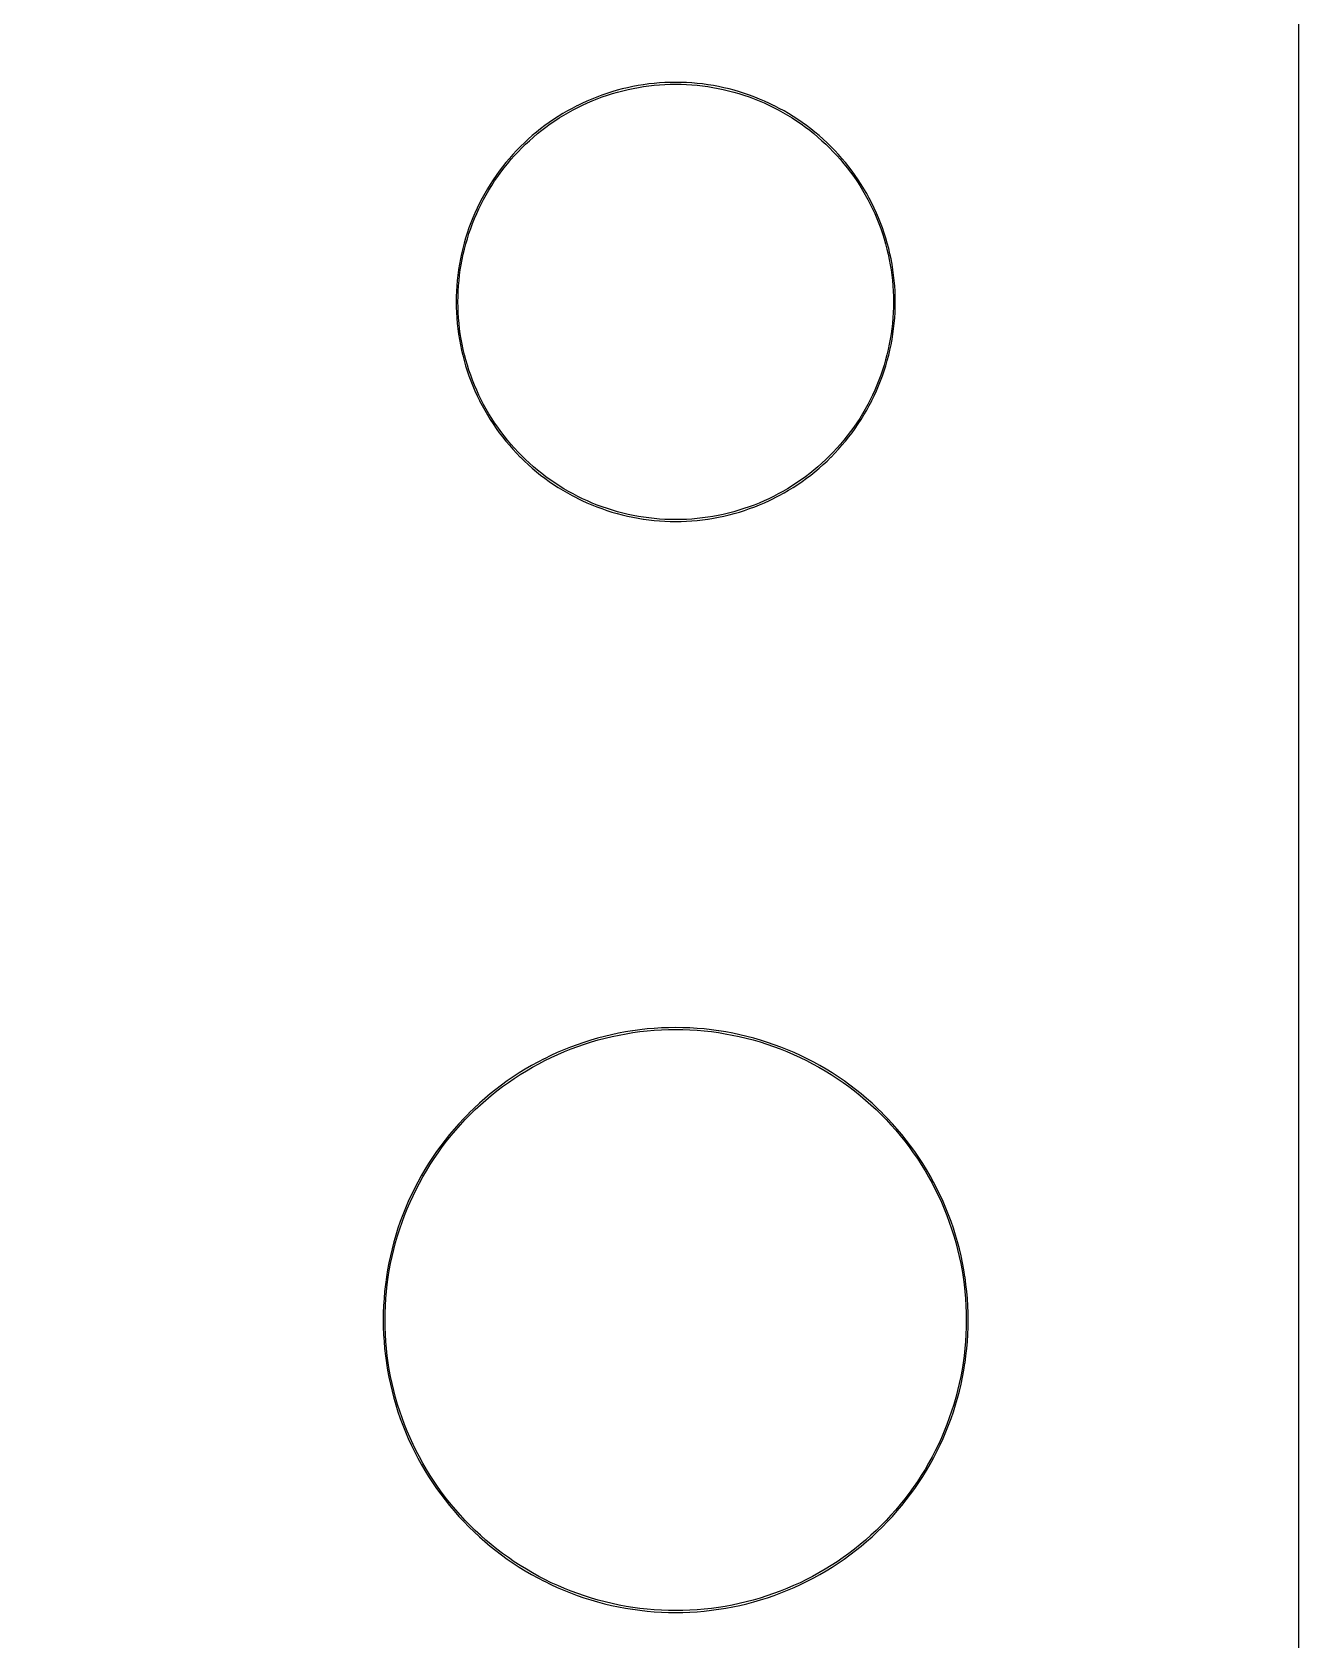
# Model space of a CAD drawing. Extents: x 1 to 62, y 0 to 129.
# Drawn here: x 44.51 to 61.89, y 15.82 to 37.88 of the extents above; entities that cross this region are included whole.
import ezdxf

# ---------------------------------------------------------------- set-up
doc = ezdxf.new("R2010")
doc.units = 0

msp = doc.modelspace()

# ---------------------------------------------------------------- linework, layer by layer
at = {"color": 5, "true_color": 0x0000ff}
msp.add_polyline3d([(61.88989, 0.3175, 0), (61.88989, 128.81762, 0), (1.27, 128.81762, 0), (1.27, 0.3175, 0), (61.88989, 0.3175, 0)], close=True, dxfattribs=at)
at = {"color": 34, "true_color": 0x008000}
for points in [[(1.27, 0.3175, 0), (61.88989, 0.3175, 0), (61.88989, 128.81762, 0), (1.27, 128.81762, 0), (1.27, 0.3175, 0)], [(53.26634, 37.18915, 0), (53.19268, 37.18661, 0), (53.11927, 37.18204, 0), (53.04586, 37.17569, 0), (52.97271, 37.16756, 0), (52.89981, 37.15766, 0), (52.89589, 37.15703, 0), (52.82324, 37.14535, 0), (52.75085, 37.13189, 0), (52.67872, 37.11665, 0), (52.60709, 37.09962, 0), (52.53597, 37.08083, 0), (52.4651, 37.06026, 0), (52.395, 37.03816, 0), (52.3254, 37.01429, 0), (52.25632, 36.98863, 0), (52.18799, 36.9612, 0), (52.12043, 36.93224, 0), (52.05337, 36.90151, 0), (51.98733, 36.86925, 0), (51.98379, 36.86745, 0), (51.91826, 36.83341, 0), (51.85374, 36.79811, 0), (51.79024, 36.76102, 0), (51.7275, 36.72241, 0), (51.66578, 36.68202, 0), (51.60508, 36.64036, 0), (51.54539, 36.59745, 0), (51.48671, 36.55274, 0), (51.42931, 36.50677, 0), (51.37292, 36.45926, 0), (51.3178, 36.4105, 0), (51.26395, 36.36046, 0), (51.21112, 36.30916, 0), (51.20831, 36.30635, 0), (51.157, 36.25351, 0), (51.10697, 36.19966, 0), (51.0582, 36.14455, 0), (51.0107, 36.08816, 0), (50.96473, 36.03076, 0), (50.92002, 35.97208, 0), (50.8771, 35.91239, 0), (50.83544, 35.85169, 0), (50.79505, 35.78996, 0), (50.75645, 35.72723, 0), (50.71936, 35.66373, 0), (50.68406, 35.59921, 0), (50.65002, 35.53367, 0), (50.64822, 35.53014, 0), (50.61596, 35.4641, 0), (50.58522, 35.39703, 0), (50.55627, 35.32947, 0), (50.52884, 35.26115, 0), (50.50318, 35.19206, 0), (50.47931, 35.12247, 0), (50.45721, 35.05236, 0), (50.43663, 34.98149, 0), (50.41784, 34.91038, 0), (50.40082, 34.83874, 0), (50.38558, 34.76661, 0), (50.37212, 34.69422, 0), (50.36043, 34.62158, 0), (50.35981, 34.61766, 0), (50.34991, 34.54475, 0), (50.34178, 34.47161, 0), (50.33543, 34.3982, 0), (50.33086, 34.32479, 0), (50.32832, 34.25113, 0), (50.3273, 34.17747, 0), (50.32832, 34.10381, 0), (50.33086, 34.03015, 0), (50.33543, 33.95675, 0), (50.34178, 33.88333, 0), (50.34991, 33.81019, 0), (50.35981, 33.73729, 0), (50.36043, 33.73337, 0), (50.37212, 33.66072, 0), (50.38558, 33.58833, 0), (50.40082, 33.5162, 0), (50.41784, 33.44457, 0), (50.43663, 33.37345, 0), (50.45721, 33.30258, 0), (50.47931, 33.23248, 0), (50.50318, 33.16288, 0), (50.52884, 33.09379, 0), (50.55627, 33.02547, 0), (50.58522, 32.9579, 0), (50.61596, 32.89085, 0), (50.64822, 32.82481, 0), (50.65002, 32.82127, 0), (50.68406, 32.75574, 0), (50.71936, 32.69122, 0), (50.75645, 32.62771, 0), (50.79505, 32.56498, 0), (50.83544, 32.50325, 0), (50.8771, 32.44254, 0), (50.92002, 32.38286, 0), (50.96473, 32.32419, 0), (51.0107, 32.26679, 0), (51.0582, 32.2104, 0), (51.10697, 32.15527, 0), (51.157, 32.10143, 0), (51.20831, 32.0486, 0), (51.21112, 32.04578, 0), (51.26395, 31.99448, 0), (51.3178, 31.94444, 0), (51.37292, 31.89568, 0), (51.42931, 31.84818, 0), (51.48671, 31.8022, 0), (51.54539, 31.7575, 0), (51.60508, 31.71457, 0), (51.66578, 31.67292, 0), (51.7275, 31.63253, 0), (51.79024, 31.59392, 0), (51.85374, 31.55684, 0), (51.91826, 31.52153, 0), (51.98379, 31.4875, 0), (51.98733, 31.48569, 0), (52.05337, 31.45344, 0), (52.12043, 31.4227, 0), (52.18799, 31.39375, 0), (52.25632, 31.36631, 0), (52.3254, 31.34066, 0), (52.395, 31.31678, 0), (52.4651, 31.29469, 0), (52.53597, 31.27411, 0), (52.60709, 31.25532, 0), (52.67872, 31.2383, 0), (52.75085, 31.22306, 0), (52.82324, 31.2096, 0), (52.89589, 31.19791, 0), (52.89981, 31.19729, 0), (52.97271, 31.18739, 0), (53.04586, 31.17926, 0), (53.11927, 31.17291, 0), (53.19268, 31.16834, 0), (53.26634, 31.1658, 0), (53.34, 31.16478, 0), (53.41366, 31.1658, 0), (53.48732, 31.16834, 0), (53.56072, 31.17291, 0), (53.63413, 31.17926, 0), (53.70728, 31.18739, 0), (53.78018, 31.19729, 0), (53.7841, 31.19791, 0), (53.85675, 31.2096, 0), (53.92914, 31.22306, 0), (54.00127, 31.2383, 0), (54.0729, 31.25532, 0), (54.14402, 31.27411, 0), (54.21489, 31.29469, 0), (54.28499, 31.31678, 0), (54.35459, 31.34066, 0), (54.42367, 31.36631, 0), (54.492, 31.39375, 0), (54.55956, 31.4227, 0), (54.62662, 31.45344, 0), (54.69266, 31.48569, 0), (54.6962, 31.4875, 0), (54.76173, 31.52153, 0), (54.82625, 31.55684, 0), (54.88975, 31.59392, 0), (54.95249, 31.63253, 0), (55.01421, 31.67292, 0), (55.07491, 31.71457, 0), (55.1346, 31.7575, 0), (55.19328, 31.8022, 0), (55.25068, 31.84818, 0), (55.30707, 31.89568, 0), (55.36219, 31.94444, 0), (55.41604, 31.99448, 0), (55.46887, 32.04578, 0), (55.47168, 32.0486, 0), (55.52299, 32.10143, 0), (55.57302, 32.15527, 0), (55.62179, 32.2104, 0), (55.66929, 32.26679, 0), (55.71526, 32.32419, 0), (55.75997, 32.38286, 0), (55.80289, 32.44254, 0), (55.84455, 32.50325, 0), (55.88494, 32.56498, 0), (55.92354, 32.62771, 0), (55.96063, 32.69122, 0), (55.99593, 32.75574, 0), (56.02997, 32.82127, 0), (56.03177, 32.82481, 0), (56.06403, 32.89085, 0), (56.09477, 32.9579, 0), (56.12372, 33.02547, 0), (56.15115, 33.09379, 0), (56.17681, 33.16288, 0), (56.20068, 33.23248, 0), (56.22278, 33.30258, 0), (56.24336, 33.37345, 0), (56.26215, 33.44457, 0), (56.27917, 33.5162, 0), (56.29441, 33.58833, 0), (56.30787, 33.66072, 0), (56.31956, 33.73337, 0), (56.32018, 33.73729, 0), (56.33008, 33.81019, 0), (56.33821, 33.88333, 0), (56.34456, 33.95675, 0), (56.34913, 34.03015, 0), (56.35167, 34.10381, 0), (56.35269, 34.17747, 0), (56.35167, 34.25113, 0), (56.34913, 34.32479, 0), (56.34456, 34.3982, 0), (56.33821, 34.47161, 0), (56.33008, 34.54475, 0), (56.32018, 34.61766, 0), (56.31956, 34.62158, 0), (56.30787, 34.69422, 0), (56.29441, 34.76661, 0), (56.27917, 34.83874, 0), (56.26215, 34.91038, 0), (56.24336, 34.98149, 0), (56.22278, 35.05236, 0), (56.20068, 35.12247, 0), (56.17681, 35.19206, 0), (56.15115, 35.26115, 0), (56.12372, 35.32947, 0), (56.09477, 35.39703, 0), (56.06403, 35.4641, 0), (56.03177, 35.53014, 0), (56.02997, 35.53367, 0), (55.99593, 35.59921, 0), (55.96063, 35.66373, 0), (55.92354, 35.72723, 0), (55.88494, 35.78996, 0), (55.84455, 35.85169, 0), (55.80289, 35.91239, 0), (55.75997, 35.97208, 0), (55.71526, 36.03076, 0), (55.66929, 36.08816, 0), (55.62179, 36.14455, 0), (55.57302, 36.19966, 0), (55.52299, 36.25351, 0), (55.47168, 36.30635, 0), (55.46887, 36.30916, 0), (55.41604, 36.36046, 0), (55.36219, 36.4105, 0), (55.30707, 36.45926, 0), (55.25068, 36.50677, 0), (55.19328, 36.55274, 0), (55.1346, 36.59745, 0), (55.07491, 36.64036, 0), (55.01421, 36.68202, 0), (54.95249, 36.72241, 0), (54.88975, 36.76102, 0), (54.82625, 36.79811, 0), (54.76173, 36.83341, 0), (54.6962, 36.86745, 0), (54.69266, 36.86925, 0), (54.62662, 36.90151, 0), (54.55956, 36.93224, 0), (54.492, 36.9612, 0), (54.42367, 36.98863, 0), (54.35459, 37.01429, 0), (54.28499, 37.03816, 0), (54.21489, 37.06026, 0), (54.14402, 37.08083, 0), (54.0729, 37.09962, 0), (54.00127, 37.11665, 0), (53.92914, 37.13189, 0), (53.85675, 37.14535, 0), (53.7841, 37.15703, 0), (53.78018, 37.15766, 0), (53.70728, 37.16756, 0), (53.63413, 37.17569, 0), (53.56072, 37.18204, 0), (53.48732, 37.18661, 0), (53.41366, 37.18915, 0), (53.34, 37.19017, 0), (53.26634, 37.18915, 0)], [(53.48732, 31.19374, 0), (53.41366, 31.1912, 0), (53.34, 31.19018, 0), (53.26634, 31.1912, 0), (53.19268, 31.19374, 0), (53.11927, 31.19831, 0), (53.04586, 31.20466, 0), (52.97271, 31.21279, 0), (52.90028, 31.22263, 0), (52.83109, 31.23375, 0), (52.7587, 31.24722, 0), (52.68657, 31.26246, 0), (52.61494, 31.27947, 0), (52.54382, 31.29827, 0), (52.47295, 31.31884, 0), (52.40285, 31.34094, 0), (52.33325, 31.36482, 0), (52.26417, 31.39047, 0), (52.19584, 31.4179, 0), (52.12828, 31.44686, 0), (52.06122, 31.47759, 0), (51.99642, 31.50924, 0), (51.93319, 31.54208, 0), (51.86867, 31.57739, 0), (51.80517, 31.61447, 0), (51.74243, 31.65308, 0), (51.68071, 31.69347, 0), (51.62001, 31.73512, 0), (51.56032, 31.77805, 0), (51.50164, 31.82275, 0), (51.44424, 31.86873, 0), (51.38785, 31.91623, 0), (51.33273, 31.96499, 0), (51.27888, 32.01503, 0), (51.22764, 32.06478, 0), (51.17755, 32.11636, 0), (51.12752, 32.1702, 0), (51.07875, 32.22533, 0), (51.03125, 32.28172, 0), (50.98528, 32.33912, 0), (50.94057, 32.39779, 0), (50.89765, 32.45747, 0), (50.85599, 32.51818, 0), (50.8156, 32.57991, 0), (50.777, 32.64265, 0), (50.73991, 32.70615, 0), (50.70461, 32.77067, 0), (50.67168, 32.83406, 0), (50.64012, 32.8987, 0), (50.60938, 32.96575, 0), (50.58043, 33.03332, 0), (50.55299, 33.10164, 0), (50.52734, 33.17073, 0), (50.50346, 33.24033, 0), (50.48137, 33.31042, 0), (50.46079, 33.3813, 0), (50.442, 33.45241, 0), (50.42498, 33.52405, 0), (50.40974, 33.59617, 0), (50.39628, 33.66857, 0), (50.38514, 33.73778, 0), (50.37531, 33.81019, 0), (50.36718, 33.88333, 0), (50.36083, 33.95675, 0), (50.35626, 34.03015, 0), (50.35372, 34.10381, 0), (50.3527, 34.17747, 0), (50.35372, 34.25113, 0), (50.35626, 34.32479, 0), (50.36083, 34.3982, 0), (50.36718, 34.47161, 0), (50.37531, 34.54475, 0), (50.38513, 34.6171, 0), (50.39628, 34.68636, 0), (50.40974, 34.75876, 0), (50.42498, 34.8309, 0), (50.442, 34.90253, 0), (50.46079, 34.97365, 0), (50.48137, 35.04451, 0), (50.50346, 35.11462, 0), (50.52734, 35.18421, 0), (50.55299, 35.2533, 0), (50.58043, 35.32163, 0), (50.60938, 35.38919, 0), (50.64012, 35.45624, 0), (50.67168, 35.52088, 0), (50.70461, 35.58428, 0), (50.73991, 35.6488, 0), (50.777, 35.7123, 0), (50.8156, 35.77503, 0), (50.85599, 35.83676, 0), (50.89765, 35.89746, 0), (50.94057, 35.95715, 0), (50.98528, 36.01583, 0), (51.03125, 36.07323, 0), (51.07875, 36.12962, 0), (51.12752, 36.18474, 0), (51.17755, 36.23858, 0), (51.22748, 36.28999, 0), (51.27888, 36.33991, 0), (51.33273, 36.38995, 0), (51.38785, 36.43872, 0), (51.44424, 36.48622, 0), (51.50164, 36.53219, 0), (51.56032, 36.5769, 0), (51.62001, 36.61981, 0), (51.68071, 36.66147, 0), (51.74243, 36.70186, 0), (51.80517, 36.74047, 0), (51.86867, 36.77756, 0), (51.93319, 36.81286, 0), (51.99611, 36.84555, 0), (52.06122, 36.87735, 0), (52.12828, 36.90809, 0), (52.19584, 36.93704, 0), (52.26417, 36.96447, 0), (52.33325, 36.99013, 0), (52.40285, 37.014, 0), (52.47295, 37.03609, 0), (52.54382, 37.05668, 0), (52.61494, 37.07547, 0), (52.68657, 37.09249, 0), (52.7587, 37.10772, 0), (52.83109, 37.12119, 0), (52.8999, 37.13226, 0), (52.97271, 37.14215, 0), (53.04586, 37.15029, 0), (53.11927, 37.15664, 0), (53.19268, 37.1612, 0), (53.26634, 37.16375, 0), (53.34, 37.16476, 0), (53.41366, 37.16375, 0), (53.48732, 37.1612, 0), (53.56072, 37.15664, 0), (53.63413, 37.15029, 0), (53.70728, 37.14215, 0), (53.78009, 37.13226, 0), (53.8489, 37.12119, 0), (53.92129, 37.10772, 0), (53.99342, 37.09249, 0), (54.06505, 37.07547, 0), (54.13617, 37.05668, 0), (54.20704, 37.03609, 0), (54.27714, 37.014, 0), (54.34674, 36.99013, 0), (54.41582, 36.96447, 0), (54.48415, 36.93704, 0), (54.55171, 36.90809, 0), (54.61877, 36.87735, 0), (54.68388, 36.84555, 0), (54.7468, 36.81286, 0), (54.81132, 36.77756, 0), (54.87482, 36.74047, 0), (54.93756, 36.70186, 0), (54.99928, 36.66147, 0), (55.05998, 36.61981, 0), (55.11967, 36.5769, 0), (55.17835, 36.53219, 0), (55.23575, 36.48622, 0), (55.29214, 36.43872, 0), (55.34726, 36.38995, 0), (55.40111, 36.33991, 0), (55.45251, 36.28999, 0), (55.50244, 36.23858, 0), (55.55247, 36.18474, 0), (55.60124, 36.12962, 0), (55.64874, 36.07323, 0), (55.69471, 36.01583, 0), (55.73942, 35.95715, 0), (55.78234, 35.89746, 0), (55.824, 35.83676, 0), (55.86439, 35.77503, 0), (55.90299, 35.7123, 0), (55.94008, 35.6488, 0), (55.97538, 35.58428, 0), (56.00831, 35.52088, 0), (56.03987, 35.45624, 0), (56.07061, 35.38919, 0), (56.09956, 35.32163, 0), (56.127, 35.2533, 0), (56.15265, 35.18421, 0), (56.17653, 35.11462, 0), (56.19862, 35.04451, 0), (56.2192, 34.97365, 0), (56.23799, 34.90253, 0), (56.25501, 34.8309, 0), (56.27025, 34.75876, 0), (56.28371, 34.68636, 0), (56.29486, 34.6171, 0), (56.30468, 34.54475, 0), (56.31281, 34.47161, 0), (56.31916, 34.3982, 0), (56.32373, 34.32479, 0), (56.32627, 34.25113, 0), (56.32729, 34.17747, 0), (56.32627, 34.10381, 0), (56.32373, 34.03015, 0), (56.31916, 33.95675, 0), (56.31281, 33.88333, 0), (56.30468, 33.81019, 0), (56.29485, 33.73778, 0), (56.28371, 33.66857, 0), (56.27025, 33.59617, 0), (56.25501, 33.52405, 0), (56.23799, 33.45241, 0), (56.2192, 33.3813, 0), (56.19862, 33.31042, 0), (56.17653, 33.24033, 0), (56.15265, 33.17073, 0), (56.127, 33.10164, 0), (56.09956, 33.03332, 0), (56.07061, 32.96575, 0), (56.03987, 32.8987, 0), (56.00831, 32.83406, 0), (55.97538, 32.77067, 0), (55.94008, 32.70615, 0), (55.90299, 32.64265, 0), (55.86439, 32.57991, 0), (55.824, 32.51818, 0), (55.78234, 32.45747, 0), (55.73942, 32.39779, 0), (55.69471, 32.33912, 0), (55.64874, 32.28172, 0), (55.60124, 32.22533, 0), (55.55247, 32.1702, 0), (55.50244, 32.11636, 0), (55.45235, 32.06478, 0), (55.40111, 32.01503, 0), (55.34726, 31.96499, 0), (55.29214, 31.91623, 0), (55.23575, 31.86873, 0), (55.17835, 31.82275, 0), (55.11967, 31.77805, 0), (55.05998, 31.73512, 0), (54.99928, 31.69347, 0), (54.93756, 31.65308, 0), (54.87482, 31.61447, 0), (54.81132, 31.57739, 0), (54.7468, 31.54208, 0), (54.68357, 31.50924, 0), (54.61877, 31.47759, 0), (54.55171, 31.44686, 0), (54.48415, 31.4179, 0), (54.41582, 31.39047, 0), (54.34674, 31.36482, 0), (54.27714, 31.34094, 0), (54.20704, 31.31884, 0), (54.13617, 31.29827, 0), (54.06505, 31.27947, 0), (53.99342, 31.26246, 0), (53.92129, 31.24722, 0), (53.8489, 31.23375, 0), (53.77971, 31.22263, 0), (53.70728, 31.21279, 0), (53.63413, 31.20466, 0), (53.56072, 31.19831, 0), (53.48732, 31.19374, 0)], [(53.24195, 24.2189, 0), (53.14365, 24.21534, 0), (53.04586, 24.20924, 0), (52.94782, 24.20086, 0), (52.85028, 24.19019, 0), (52.753, 24.17699, 0), (52.74908, 24.17636, 0), (52.6523, 24.16062, 0), (52.55578, 24.14258, 0), (52.45977, 24.12226, 0), (52.36427, 24.09966, 0), (52.26927, 24.07476, 0), (52.17504, 24.04733, 0), (52.08131, 24.01761, 0), (51.9886, 23.98561, 0), (51.8964, 23.95157, 0), (51.80547, 23.915, 0), (51.71504, 23.87639, 0), (51.62589, 23.8355, 0), (51.53775, 23.79232, 0), (51.53421, 23.79051, 0), (51.44683, 23.7453, 0), (51.36098, 23.69806, 0), (51.27615, 23.64878, 0), (51.19258, 23.59722, 0), (51.11028, 23.54362, 0), (51.02926, 23.488, 0), (50.94976, 23.43059, 0), (50.87152, 23.37116, 0), (50.79507, 23.30969, 0), (50.71989, 23.2467, 0), (50.64623, 23.18142, 0), (50.57434, 23.11462, 0), (50.50399, 23.04629, 0), (50.50118, 23.04348, 0), (50.43285, 22.97312, 0), (50.36605, 22.90124, 0), (50.30077, 22.82758, 0), (50.23778, 22.7524, 0), (50.17631, 22.67594, 0), (50.11687, 22.59771, 0), (50.05947, 22.51821, 0), (50.00384, 22.43718, 0), (49.95025, 22.35489, 0), (49.89869, 22.27132, 0), (49.84941, 22.18649, 0), (49.80217, 22.10063, 0), (49.75696, 22.01326, 0), (49.75515, 22.00972, 0), (49.71197, 21.92158, 0), (49.67108, 21.83243, 0), (49.63247, 21.742, 0), (49.59589, 21.65107, 0), (49.56186, 21.55887, 0), (49.52985, 21.46616, 0), (49.50014, 21.37243, 0), (49.4727, 21.2782, 0), (49.44781, 21.1832, 0), (49.42521, 21.0877, 0), (49.40489, 20.99169, 0), (49.38685, 20.89517, 0), (49.3711, 20.79839, 0), (49.37048, 20.79447, 0), (49.35728, 20.69719, 0), (49.34661, 20.59965, 0), (49.33823, 20.50161, 0), (49.33213, 20.40382, 0), (49.32857, 20.30552, 0), (49.3273, 20.20747, 0), (49.32857, 20.10943, 0), (49.33213, 20.01113, 0), (49.33823, 19.91334, 0), (49.34661, 19.8153, 0), (49.35728, 19.71775, 0), (49.37048, 19.62048, 0), (49.3711, 19.61655, 0), (49.38685, 19.51978, 0), (49.40489, 19.42326, 0), (49.42521, 19.32725, 0), (49.44781, 19.23173, 0), (49.4727, 19.13675, 0), (49.50014, 19.04251, 0), (49.52985, 18.94879, 0), (49.56186, 18.85607, 0), (49.59589, 18.76388, 0), (49.63247, 18.67294, 0), (49.67108, 18.58251, 0), (49.71197, 18.49336, 0), (49.75515, 18.40523, 0), (49.75696, 18.40168, 0), (49.80217, 18.31431, 0), (49.84941, 18.22845, 0), (49.89869, 18.14361, 0), (49.95025, 18.06006, 0), (50.00384, 17.97776, 0), (50.05947, 17.89674, 0), (50.11687, 17.81722, 0), (50.17631, 17.739, 0), (50.23778, 17.66255, 0), (50.30077, 17.58736, 0), (50.36605, 17.5137, 0), (50.43285, 17.44182, 0), (50.50118, 17.37146, 0), (50.50399, 17.36864, 0), (50.57434, 17.30033, 0), (50.64623, 17.23352, 0), (50.71989, 17.16825, 0), (50.79507, 17.10526, 0), (50.87152, 17.04379, 0), (50.94976, 16.98435, 0), (51.02926, 16.92695, 0), (51.11028, 16.87132, 0), (51.19258, 16.81773, 0), (51.27615, 16.76617, 0), (51.36098, 16.71689, 0), (51.44683, 16.66965, 0), (51.53421, 16.62443, 0), (51.53775, 16.62263, 0), (51.62589, 16.57945, 0), (51.71504, 16.53856, 0), (51.80547, 16.49994, 0), (51.8964, 16.46337, 0), (51.9886, 16.42934, 0), (52.08131, 16.39733, 0), (52.17504, 16.36761, 0), (52.26927, 16.34018, 0), (52.36427, 16.31529, 0), (52.45977, 16.29268, 0), (52.55578, 16.27236, 0), (52.6523, 16.25433, 0), (52.74908, 16.23858, 0), (52.753, 16.23796, 0), (52.85028, 16.22475, 0), (52.94782, 16.21408, 0), (53.04586, 16.2057, 0), (53.14365, 16.19961, 0), (53.24195, 16.19605, 0), (53.34, 16.19478, 0), (53.43804, 16.19605, 0), (53.53634, 16.19961, 0), (53.63413, 16.2057, 0), (53.73217, 16.21408, 0), (53.82971, 16.22475, 0), (53.92699, 16.23796, 0), (53.93091, 16.23858, 0), (54.02769, 16.25433, 0), (54.12421, 16.27236, 0), (54.22022, 16.29268, 0), (54.31572, 16.31529, 0), (54.41072, 16.34018, 0), (54.50495, 16.36761, 0), (54.59868, 16.39733, 0), (54.69139, 16.42934, 0), (54.78359, 16.46337, 0), (54.87452, 16.49994, 0), (54.96495, 16.53856, 0), (55.0541, 16.57945, 0), (55.14224, 16.62263, 0), (55.14578, 16.62443, 0), (55.23316, 16.66965, 0), (55.31901, 16.71689, 0), (55.40384, 16.76617, 0), (55.48741, 16.81773, 0), (55.56971, 16.87132, 0), (55.65073, 16.92695, 0), (55.73023, 16.98435, 0), (55.80847, 17.04379, 0), (55.88492, 17.10526, 0), (55.9601, 17.16825, 0), (56.03376, 17.23352, 0), (56.10565, 17.30033, 0), (56.176, 17.36864, 0), (56.17881, 17.37146, 0), (56.24714, 17.44182, 0), (56.31394, 17.5137, 0), (56.37922, 17.58736, 0), (56.44221, 17.66255, 0), (56.50368, 17.739, 0), (56.56312, 17.81722, 0), (56.62052, 17.89674, 0), (56.67615, 17.97776, 0), (56.72974, 18.06006, 0), (56.7813, 18.14361, 0), (56.83058, 18.22845, 0), (56.87782, 18.31431, 0), (56.92303, 18.40168, 0), (56.92484, 18.40523, 0), (56.96802, 18.49336, 0), (57.00891, 18.58251, 0), (57.04752, 18.67294, 0), (57.0841, 18.76388, 0), (57.11813, 18.85607, 0), (57.15014, 18.94879, 0), (57.17985, 19.04251, 0), (57.20729, 19.13675, 0), (57.23218, 19.23173, 0), (57.25478, 19.32725, 0), (57.2751, 19.42326, 0), (57.29314, 19.51978, 0), (57.30889, 19.61655, 0), (57.30951, 19.62048, 0), (57.32272, 19.71775, 0), (57.33338, 19.8153, 0), (57.34177, 19.91334, 0), (57.34786, 20.01113, 0), (57.35142, 20.10943, 0), (57.35269, 20.20747, 0), (57.35142, 20.30552, 0), (57.34786, 20.40382, 0), (57.34177, 20.50161, 0), (57.33338, 20.59965, 0), (57.32272, 20.69719, 0), (57.30951, 20.79447, 0), (57.30889, 20.79839, 0), (57.29314, 20.89517, 0), (57.2751, 20.99169, 0), (57.25478, 21.0877, 0), (57.23218, 21.1832, 0), (57.20729, 21.2782, 0), (57.17985, 21.37243, 0), (57.15014, 21.46616, 0), (57.11813, 21.55887, 0), (57.0841, 21.65107, 0), (57.04752, 21.742, 0), (57.00891, 21.83243, 0), (56.96802, 21.92158, 0), (56.92484, 22.00972, 0), (56.92303, 22.01326, 0), (56.87782, 22.10063, 0), (56.83058, 22.18649, 0), (56.7813, 22.27132, 0), (56.72974, 22.35489, 0), (56.67615, 22.43718, 0), (56.62052, 22.51821, 0), (56.56312, 22.59771, 0), (56.50368, 22.67594, 0), (56.44221, 22.7524, 0), (56.37922, 22.82758, 0), (56.31394, 22.90124, 0), (56.24714, 22.97312, 0), (56.17881, 23.04348, 0), (56.176, 23.04629, 0), (56.10565, 23.11462, 0), (56.03376, 23.18142, 0), (55.9601, 23.2467, 0), (55.88492, 23.30969, 0), (55.80847, 23.37116, 0), (55.73023, 23.43059, 0), (55.65073, 23.488, 0), (55.56971, 23.54362, 0), (55.48741, 23.59722, 0), (55.40384, 23.64878, 0), (55.31901, 23.69806, 0), (55.23316, 23.7453, 0), (55.14578, 23.79051, 0), (55.14224, 23.79232, 0), (55.0541, 23.8355, 0), (54.96495, 23.87639, 0), (54.87452, 23.915, 0), (54.78359, 23.95157, 0), (54.69139, 23.98561, 0), (54.59868, 24.01761, 0), (54.50495, 24.04733, 0), (54.41072, 24.07476, 0), (54.31572, 24.09966, 0), (54.22022, 24.12226, 0), (54.12421, 24.14258, 0), (54.02769, 24.16062, 0), (53.93091, 24.17636, 0), (53.92699, 24.17699, 0), (53.82971, 24.19019, 0), (53.73217, 24.20086, 0), (53.63413, 24.20924, 0), (53.53634, 24.21534, 0), (53.43804, 24.2189, 0), (53.34, 24.22016, 0), (53.24195, 24.2189, 0)], [(53.53634, 16.22501, 0), (53.43804, 16.22145, 0), (53.34, 16.22018, 0), (53.24195, 16.22145, 0), (53.14365, 16.22501, 0), (53.04586, 16.2311, 0), (52.94782, 16.23949, 0), (52.85028, 16.25015, 0), (52.75409, 16.2632, 0), (52.66015, 16.27849, 0), (52.56363, 16.29652, 0), (52.46762, 16.31684, 0), (52.37212, 16.33945, 0), (52.27712, 16.36433, 0), (52.18289, 16.39177, 0), (52.08916, 16.42148, 0), (51.99645, 16.45348, 0), (51.90425, 16.48753, 0), (51.81332, 16.52411, 0), (51.72289, 16.56271, 0), (51.63374, 16.60361, 0), (51.5464, 16.6464, 0), (51.46176, 16.6902, 0), (51.37591, 16.73744, 0), (51.29108, 16.78672, 0), (51.20751, 16.83828, 0), (51.12521, 16.89187, 0), (51.04419, 16.9475, 0), (50.96469, 17.0049, 0), (50.88645, 17.06434, 0), (50.81, 17.12581, 0), (50.73482, 17.1888, 0), (50.66116, 17.25407, 0), (50.58927, 17.32088, 0), (50.52018, 17.38798, 0), (50.4534, 17.45675, 0), (50.3866, 17.52863, 0), (50.32132, 17.60229, 0), (50.25833, 17.67748, 0), (50.19686, 17.75393, 0), (50.13742, 17.83215, 0), (50.08002, 17.91167, 0), (50.02439, 17.99269, 0), (49.9708, 18.07499, 0), (49.91924, 18.15855, 0), (49.86996, 18.24339, 0), (49.82272, 18.32923, 0), (49.77875, 18.41422, 0), (49.73613, 18.50122, 0), (49.69524, 18.59037, 0), (49.65663, 18.68078, 0), (49.62005, 18.77173, 0), (49.58602, 18.86393, 0), (49.55401, 18.95664, 0), (49.52429, 19.05036, 0), (49.49686, 19.1446, 0), (49.47197, 19.23959, 0), (49.44936, 19.3351, 0), (49.42904, 19.43111, 0), (49.41101, 19.52762, 0), (49.39579, 19.62114, 0), (49.38268, 19.71775, 0), (49.37201, 19.8153, 0), (49.36363, 19.91334, 0), (49.35753, 20.01113, 0), (49.35397, 20.10943, 0), (49.3527, 20.20747, 0), (49.35397, 20.30552, 0), (49.35753, 20.40382, 0), (49.36363, 20.50161, 0), (49.37201, 20.59965, 0), (49.38268, 20.69719, 0), (49.39578, 20.79375, 0), (49.41101, 20.88732, 0), (49.42904, 20.98384, 0), (49.44936, 21.07985, 0), (49.47197, 21.17535, 0), (49.49686, 21.27035, 0), (49.52429, 21.36458, 0), (49.55401, 21.45831, 0), (49.58602, 21.55102, 0), (49.62005, 21.64322, 0), (49.65663, 21.73415, 0), (49.69524, 21.82458, 0), (49.73613, 21.91373, 0), (49.77874, 22.00072, 0), (49.82272, 22.0857, 0), (49.86996, 22.17156, 0), (49.91924, 22.25639, 0), (49.9708, 22.33996, 0), (50.02439, 22.42225, 0), (50.08002, 22.50328, 0), (50.13742, 22.58278, 0), (50.19686, 22.66101, 0), (50.25833, 22.73747, 0), (50.32132, 22.81265, 0), (50.3866, 22.88631, 0), (50.4534, 22.95819, 0), (50.52035, 23.02713, 0), (50.58927, 23.09407, 0), (50.66116, 23.16087, 0), (50.73482, 23.22615, 0), (50.81, 23.28914, 0), (50.88645, 23.35061, 0), (50.96469, 23.41004, 0), (51.04419, 23.46745, 0), (51.12521, 23.52307, 0), (51.20751, 23.57667, 0), (51.29108, 23.62823, 0), (51.37591, 23.67751, 0), (51.46176, 23.72475, 0), (51.54675, 23.76872, 0), (51.63374, 23.81134, 0), (51.72289, 23.85223, 0), (51.81332, 23.89084, 0), (51.90425, 23.92742, 0), (51.99645, 23.96145, 0), (52.08916, 23.99346, 0), (52.18289, 24.02317, 0), (52.27712, 24.05061, 0), (52.37212, 24.0755, 0), (52.46762, 24.0981, 0), (52.56363, 24.11842, 0), (52.66015, 24.13646, 0), (52.75372, 24.15169, 0), (52.85028, 24.16479, 0), (52.94782, 24.17546, 0), (53.04586, 24.18384, 0), (53.14365, 24.18994, 0), (53.24195, 24.1935, 0), (53.34, 24.19477, 0), (53.43804, 24.1935, 0), (53.53634, 24.18994, 0), (53.63413, 24.18384, 0), (53.73217, 24.17546, 0), (53.82971, 24.16479, 0), (53.92627, 24.15169, 0), (54.01984, 24.13646, 0), (54.11636, 24.11842, 0), (54.21237, 24.0981, 0), (54.30787, 24.0755, 0), (54.40287, 24.05061, 0), (54.4971, 24.02317, 0), (54.59083, 23.99346, 0), (54.68354, 23.96145, 0), (54.77574, 23.92742, 0), (54.86667, 23.89084, 0), (54.9571, 23.85223, 0), (55.04625, 23.81134, 0), (55.13324, 23.76872, 0), (55.21823, 23.72475, 0), (55.30408, 23.67751, 0), (55.38891, 23.62823, 0), (55.47248, 23.57667, 0), (55.55478, 23.52307, 0), (55.6358, 23.46745, 0), (55.7153, 23.41004, 0), (55.79354, 23.35061, 0), (55.86999, 23.28914, 0), (55.94517, 23.22615, 0), (56.01883, 23.16087, 0), (56.09072, 23.09407, 0), (56.15964, 23.02713, 0), (56.22659, 22.95819, 0), (56.29339, 22.88631, 0), (56.35867, 22.81265, 0), (56.42166, 22.73747, 0), (56.48313, 22.66101, 0), (56.54257, 22.58278, 0), (56.59997, 22.50328, 0), (56.6556, 22.42225, 0), (56.70919, 22.33996, 0), (56.76075, 22.25639, 0), (56.81003, 22.17156, 0), (56.85727, 22.0857, 0), (56.90125, 22.00072, 0), (56.94386, 21.91373, 0), (56.98475, 21.82458, 0), (57.02336, 21.73415, 0), (57.05994, 21.64322, 0), (57.09397, 21.55102, 0), (57.12598, 21.45831, 0), (57.1557, 21.36458, 0), (57.18313, 21.27035, 0), (57.20802, 21.17535, 0), (57.23063, 21.07985, 0), (57.25095, 20.98384, 0), (57.26898, 20.88732, 0), (57.28421, 20.79375, 0), (57.29731, 20.69719, 0), (57.30798, 20.59965, 0), (57.31636, 20.50161, 0), (57.32246, 20.40382, 0), (57.32602, 20.30552, 0), (57.32729, 20.20747, 0), (57.32602, 20.10943, 0), (57.32246, 20.01113, 0), (57.31636, 19.91334, 0), (57.30798, 19.8153, 0), (57.29731, 19.71775, 0), (57.2842, 19.62114, 0), (57.26898, 19.52762, 0), (57.25095, 19.43111, 0), (57.23063, 19.3351, 0), (57.20802, 19.23959, 0), (57.18313, 19.1446, 0), (57.1557, 19.05036, 0), (57.12598, 18.95664, 0), (57.09397, 18.86393, 0), (57.05994, 18.77173, 0), (57.02336, 18.68078, 0), (56.98475, 18.59037, 0), (56.94386, 18.50122, 0), (56.90124, 18.41422, 0), (56.85727, 18.32923, 0), (56.81003, 18.24339, 0), (56.76075, 18.15855, 0), (56.70919, 18.07499, 0), (56.6556, 17.99269, 0), (56.59997, 17.91167, 0), (56.54257, 17.83215, 0), (56.48313, 17.75393, 0), (56.42166, 17.67748, 0), (56.35867, 17.60229, 0), (56.29339, 17.52863, 0), (56.22659, 17.45675, 0), (56.15981, 17.38798, 0), (56.09072, 17.32088, 0), (56.01883, 17.25407, 0), (55.94517, 17.1888, 0), (55.86999, 17.12581, 0), (55.79354, 17.06434, 0), (55.7153, 17.0049, 0), (55.6358, 16.9475, 0), (55.55478, 16.89187, 0), (55.47248, 16.83828, 0), (55.38891, 16.78672, 0), (55.30408, 16.73744, 0), (55.21823, 16.6902, 0), (55.13359, 16.6464, 0), (55.04625, 16.60361, 0), (54.9571, 16.56271, 0), (54.86667, 16.52411, 0), (54.77574, 16.48753, 0), (54.68354, 16.45348, 0), (54.59083, 16.42148, 0), (54.4971, 16.39177, 0), (54.40287, 16.36433, 0), (54.30787, 16.33945, 0), (54.21237, 16.31684, 0), (54.11636, 16.29652, 0), (54.01984, 16.27849, 0), (53.9259, 16.2632, 0), (53.82971, 16.25015, 0), (53.73217, 16.23949, 0), (53.63413, 16.2311, 0), (53.53634, 16.22501, 0)]]:
    msp.add_polyline3d(points, close=True, dxfattribs=at)

doc.saveas('drawing.dxf')
